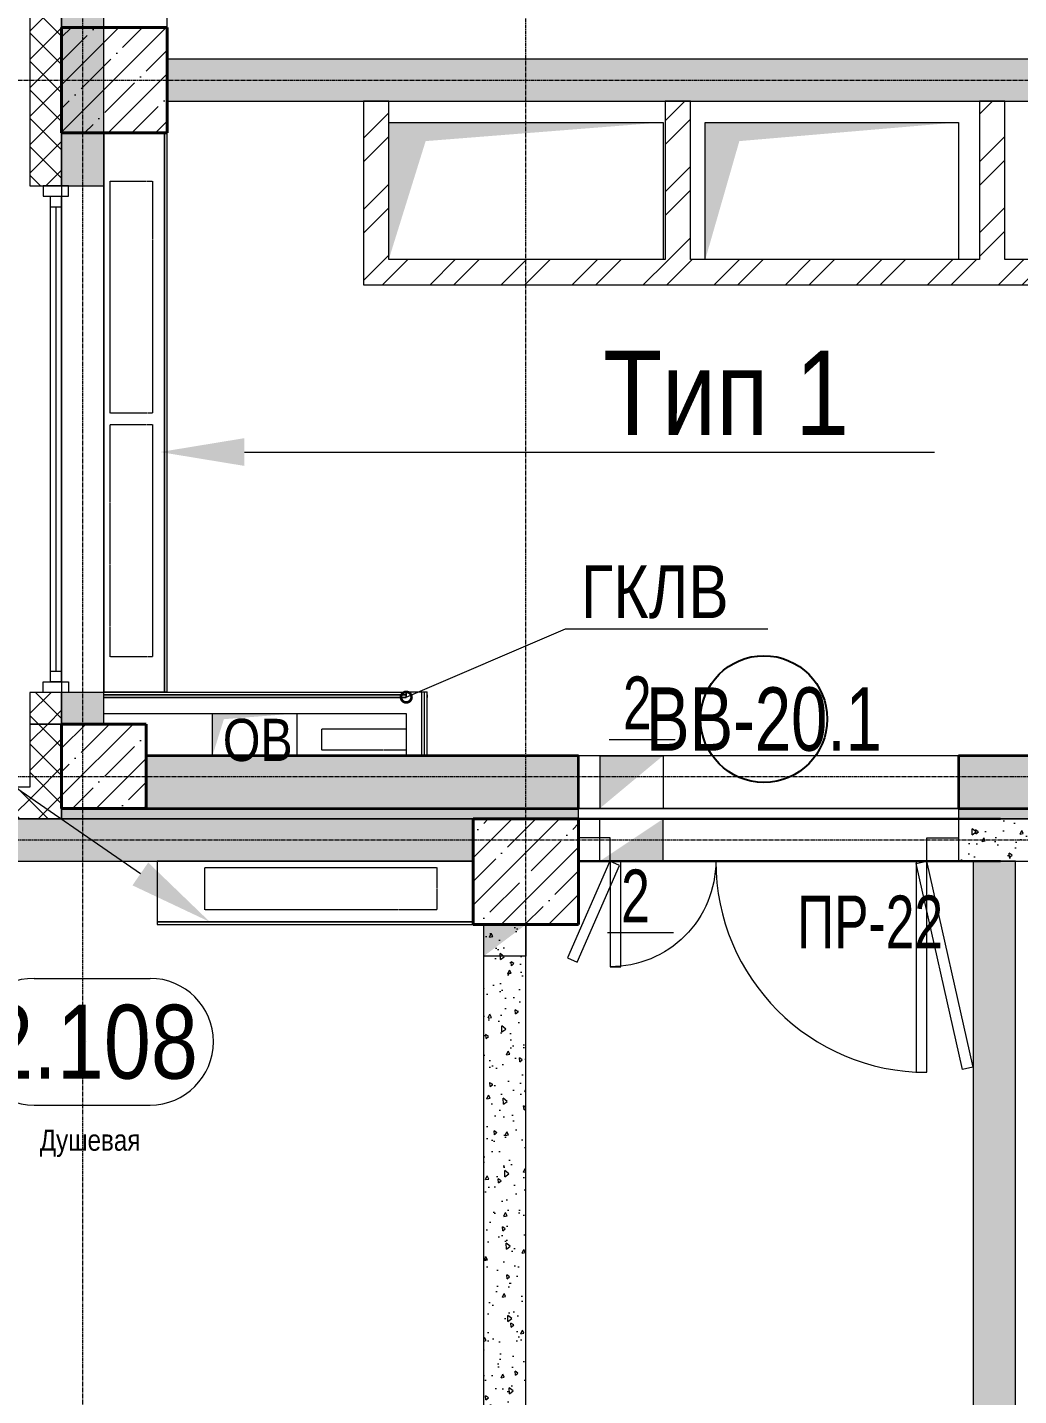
# Model space of a CAD drawing. Header units: millimetres. Extents: x -231292 to 573618, y -153144 to 564035.
# Drawn here: x 46121 to 50818, y 111098 to 117580 of the extents above; entities that cross this region are included whole.
import ezdxf
from ezdxf import colors
from ezdxf.entities.mleader import LeaderData, LeaderLine
from ezdxf.enums import TextEntityAlignment as Align
from ezdxf.math import Vec2, Vec3

# ---------------------------------------------------------------- set-up
doc = ezdxf.new("R2010")
doc.units = ezdxf.units.MM
doc.linetypes.add('CENTER2', pattern=[28.575, 19.05, -3.175, 3.175, -3.175])
doc.linetypes.add('HIDDEN2', pattern=[4.7625, 3.175, -1.5875])
doc.layers.get('0').update_dxf_attribs({"color": 250})
doc.layers.get('Defpoints').update_dxf_attribs({"color": 250})
for name, color, linetype, lineweight in [('A-Wall-Open', 250, 'Continuous', 5), ('A-Wall_Материал_Газоблок_Контур', 250, 'Continuous', 0), ('АР_Area', 250, 'Continuous', 5), ('АР_Витраж марка', 250, 'Continuous', 9), ('АР_Двери_витраж', 250, 'Continuous', 9), ('АР_Колонны', 250, 'Continuous', 35), ('АР_Окна', 250, 'Continuous', 5), ('АР_Отв. марка', 250, 'Continuous', 9), ('АР_Отопительные приборы', 250, 'HIDDEN2', 0), ('АР_Стены ЖБ', 250, 'Continuous', 35), ('АР_Стены кирпич', 250, 'Continuous', 20), ('АР_Стены ПЕНОблок', 250, 'Continuous', 20), ('АР_Стены_дефшов', 250, 'Continuous', 0), ('АР_Утеплитель', 250, 'Continuous', 0), ('АР_Штриховка', 250, 'Continuous', 0), ('Зашивка радиаторов тип 1 (фанера и МДФ)', 250, 'Continuous', 0), ('Зашивка радиаторов тип 5 (спорт желтый)', 250, 'Continuous', 0), ('Зашивка радиаторов тип 9 (до потолка_ облиц плитка)', 250, 'Continuous', 0), ('Зашивки ГКЛ на всю высоту', 250, 'Continuous', 0), ('КМ_Фахверки', 250, 'Continuous', 80), ('ОВ_Отопление', 250, 'Continuous', 0), ('ОВ_Шахты', 250, 'Continuous', 5), ('Размеры зашивки ГКЛ', 250, 'Continuous', 0), ('РД_Оси_100', 250, 'Continuous', 0), ('СС_Отверстия', 250, 'Continuous', 9)]:
    doc.layers.add(name, color=color, linetype=linetype, lineweight=lineweight)
doc.layers.add('РД_Витраж_вн', color=250, linetype='Continuous')
doc.layers.add('РД_Перемычка инж проемов', color=250, linetype='Continuous')
doc.layers.add('РД_Проем', color=250, linetype='Continuous', lineweight=0, plot=False)
doc.layers.add('РД_проем_инж перемыч_подсчет', color=250, linetype='Continuous', lineweight=30, plot=False)
doc.styles.add('Arial0', font='arial.ttf')
doc.styles.add('Arial_09', font='ARIALN.TTF', dxfattribs={"width": 0.9})
doc.styles.add('style1', font='ARIALN.TTF')
doc.styles.add('ккк', font='isocpeur.ttf', dxfattribs={"width": 0.85, "oblique": 15})
pattern_1 = [(45, (8883.4, 13229.69), (-112.2532, 112.2532), []), (45, (8995.66, 13229.69), (-112.2532, 112.2532), [198.4375, -39.6875, 0, -39.6875])]
pattern_2 = [(45, (8883.4, 13229.69), (-168.3798, 168.3798), []), (45, (8995.66, 13229.69), (-168.3798, 168.3798), [])]

# ---------------------------------------------------------------- blocks, each defined once
blk = doc.blocks.new('СОШ_2200_АР_ОСИ_М100_28.05.24')
at = {"layer": 'РД_Оси_100', "linetype": 'CENTER2'}
for p, q in [((37500, -6155), (37500, 139938.679)), ((39600, -6155), (39600, 139938.679)), ((-5954.958, 104100), (119910, 104100))]:
    blk.add_line(p, q, dxfattribs=at)
for points in [[(119910, 100950), (119410, 100800), (-5454.958, 100800), (-5954.958, 100950)], [(119910, 100350), (119410, 100500), (-5454.958, 100500), (-5954.958, 100350)]]:
    blk.add_lwpolyline(points, dxfattribs=at)
blk = doc.blocks.new('otv')
at = {"linetype": 'Continuous'}
blk.add_lwpolyline([(0, -1), (0, 0), (1, 0), (1, -1)], close=True, dxfattribs=at)
blk.add_solid([(0, -1), (0, 0), (0.1346, -0.1366), (1, 0)], dxfattribs=at)
blk = doc.blocks.new('otv_в_стене')
at = {"linetype": 'Continuous'}
blk.add_lwpolyline([(0, -1), (0, 0), (1, 0), (1, -1)], close=True, dxfattribs=at)
blk.add_solid([(0, -1), (0, 0), (0.5, -0.5), (1, 0)], dxfattribs=at)
blk = doc.blocks.new('_DotSmall')
at = {"color": 0, "linetype": 'ByBlock', "const_width": 0.5}
blk.add_lwpolyline([(-0.0625, 0, 1), (0.0625, 0, 1)], format="xyb", close=True, dxfattribs=at)
blk = doc.blocks.new('MOK-МаркаПом_овал_ареал')
for p, q in [((-2.75, 3), (2.75, 3)), ((-2.75, -3), (2.75, -3))]:
    blk.add_line(p, q)
for centre, radius, start, end in [((-2.75, 0), 3, 90, 270), ((2.75, 0), 3, 270, 90), ((-3.75, 0), 3.5, 0, 0.00095)]:
    blk.add_arc(centre, radius, start, end)
at = {"color": 0, "style": 'style1'}
blk.add_attdef('АР-ПОМЕЩЕНИЕ:НОМЕР', text='', height=3.5, dxfattribs=at).set_placement((0, 0), align=Align.MIDDLE)
at = {"layer": 'Defpoints', "color": 2, "style": 'style1'}
blk.add_attdef('АР-ПОМЕЩЕНИЕ:НАИМЕНОВАНИЕ', text='', height=1, dxfattribs=at).set_placement((-0.094, -4.814), align=Align.MIDDLE)
blk = doc.blocks.new('MOK-МаркаПроема инж.')
blk.add_line((-1.328, -1.754), (1.802, -1.754))
at = {"color": 0, "style": 'Arial0', "width": 0.7}
blk.add_attdef('АР-ПРОЕМ:Коробка', text='', height=2.5, dxfattribs=at).set_placement((0, 0), align=Align.MIDDLE)
blk = doc.blocks.new('МаркаВитража1')
at = {"layer": 'Defpoints'}
blk.add_circle((0, 0), 3, dxfattribs=at)
at = {"color": 0, "linetype": 'ByBlock', "lineweight": -2, "style": 'Arial_09', "width": 0.9}
blk.add_attdef('АР-ОКНО:НАИМЕНОВАНИЕ', text='', height=3, dxfattribs=at).set_placement((0, 0), align=Align.MIDDLE)
blk = doc.blocks.new('MOK-МаркаПеремычки')
at = {"color": 0, "style": 'ккк', "oblique": 15, "width": 0.85}
blk.add_attdef('АР-ПРОЕМ:ПЕРЕМЫЧКА', text='', height=2.5, dxfattribs=at).set_placement((0, 0), align=Align.MIDDLE)

msp = doc.modelspace()

# ---------------------------------------------------------------- hatches: boundary and pattern name
at = {"layer": 'АР_Штриховка', "linetype": 'Continuous', "lineweight": 0}
h = msp.add_hatch(dxfattribs=at)
h.set_pattern_fill('ANSI37', color=256, scale=30, style=0)
h.set_pattern_definition([(45, (8883.4, 13229.69), (-67.35192, 67.35192), []), (135, (8883.4, 13229.69), (-67.35192, -67.35192), [])])
h.paths.add_polyline_path([(46133.403, 114279.686), (46283.403, 114279.686), (46283.403, 114429.686), (46133.403, 114429.686)], flags=0)
h.paths.add_polyline_path([(46133.403, 116829.686), (46283.403, 116829.686), (46283.403, 118179.686), (46133.403, 118179.686)], flags=0)
h.paths.add_polyline_path([(46133.403, 119679.686), (46283.403, 119679.686), (46283.403, 121179.686), (46133.403, 121179.686)], flags=0)
h.paths.add_polyline_path([(46133.403, 122679.686), (46283.403, 122679.686), (46283.403, 124179.686), (46133.403, 124179.686)], flags=0)
h.paths.add_polyline_path([(46133.403, 125679.686), (46283.403, 125679.686), (46283.403, 127179.686), (46133.403, 127179.686)], flags=0)
h.paths.add_polyline_path([(46133.403, 128679.686), (46283.403, 128679.686), (46283.403, 130179.686), (46133.403, 130179.686)], flags=0)
h.paths.add_polyline_path([(46133.403, 131679.686), (46283.403, 131679.686), (46283.403, 133179.686), (46133.403, 133179.686)], flags=0)
h.paths.add_polyline_path([(46133.403, 134679.686), (46283.403, 134679.686), (46283.403, 136179.686), (46133.403, 136179.686)], flags=0)
h.paths.add_polyline_path([(46133.403, 137679.686), (46283.403, 137679.686), (46283.403, 139179.686), (46133.403, 139179.686)], flags=0)
h.paths.add_polyline_path([(46133.403, 140679.686), (46283.403, 140679.686), (46283.403, 141629.686), (46133.403, 141629.686)], flags=0)
h = msp.add_hatch(dxfattribs=at)
h.set_pattern_fill('AR-CONC', color=256, style=0)
h.set_pattern_definition([(50, (8883.4, 13229.69), (182.18467, -15.93909), [19.05, -209.55]), (355, (8883.4, 13229.69), (-35.24342, 191.05685), [15.24, -167.64058]), (100.45144, (8898.58, 13228.36), (146.94125, 175.11775), [16.19, -178.09024]), (46.1842, (8883.4, 13280.49), (271.07904, -42.04233), [28.575, -314.325]), (96.63556, (8906, 13276.98), (237.40413, 247.4261), [24.285, -267.1356]), (351.18415, (8883.4, 13280.5), (237.40413, 247.4261), [22.85997, -251.45973]), (21, (8908.8, 13267.79), (151.61439, -102.2652), [19.05, -209.55]), (326, (8908.8, 13267.79), (61.80203, 184.18797), [15.24, -167.64]), (71.45145, (8921.44, 13259.26), (213.41642, 81.92277), [16.19, -178.08994]), (37.5, (8883.4, 13229.686), (3.088603, 84.55504), [0, -165.608, 0, -170.18, 0, -168.275]), (7.5, (8883.4, 13229.69), (66.81966, 100.180575), [0, -97.028, 0, -161.798, 0, -64.135]), (327.5, (8826.76, 13229.686), (135.590595, -5.728744), [0, -63.5, 0, -198.12, 0, -262.89]), (317.5, (8801.36, 13229.69), (148.12918, 25.42649), [0, -82.55, 0, -131.572, 0, -186.69])])
h.paths.add_polyline_path([(46283.403, 114279.686), (46483.403, 114279.686), (46483.403, 114429.686), (46283.403, 114429.686)], flags=0)
h.paths.add_polyline_path([(46283.403, 116829.686), (46483.403, 116829.686), (46483.403, 118179.686), (46283.403, 118179.686)], flags=0)
h.paths.add_polyline_path([(46283.403, 119679.686), (46483.403, 119679.686), (46483.403, 121179.686), (46283.403, 121179.686)], flags=0)
h.paths.add_polyline_path([(46283.403, 122679.686), (46483.403, 122679.686), (46483.403, 124179.686), (46283.403, 124179.686)], flags=0)
h.paths.add_polyline_path([(46283.403, 125679.686), (46483.403, 125679.686), (46483.403, 127179.686), (46283.403, 127179.686)], flags=0)
h.paths.add_polyline_path([(46283.403, 128679.686), (46483.403, 128679.686), (46483.403, 130179.686), (46283.403, 130179.686)], flags=0)
h.paths.add_polyline_path([(46283.403, 131679.686), (46483.403, 131679.686), (46483.403, 133179.686), (46283.403, 133179.686)], flags=0)
h.paths.add_polyline_path([(46283.403, 134679.686), (46483.403, 134679.686), (46483.403, 136179.686), (46283.403, 136179.686)], flags=0)
h.paths.add_polyline_path([(46283.403, 137679.686), (46483.403, 137679.686), (46483.403, 139179.686), (46283.403, 139179.686)], flags=0)
h.paths.add_polyline_path([(46283.403, 140679.686), (46483.403, 140679.686), (46483.403, 141629.686), (46283.403, 141629.686)], flags=0)
at = {"layer": 'АР_Штриховка', "linetype": 'Continuous', "lineweight": 5}
h = msp.add_hatch(dxfattribs=at)
h.set_pattern_fill('ANSI35', color=256, scale=25, style=0)
h.set_pattern_definition(pattern_1)
h.paths.add_polyline_path([(46283.403, 117079.686), (46783.403, 117079.686), (46783.403, 117579.686), (46283.403, 117579.686)], flags=0)
at = {"layer": 'АР_Штриховка', "linetype": 'Continuous', "lineweight": 0}
h = msp.add_hatch(dxfattribs=at)
h.set_pattern_fill('AR-CONC', color=256, angle=45, style=0)
h.set_pattern_definition([(95, (8883.4, 13229.69), (140.09465, 117.55338), [19.05, -209.55]), (40, (8883.4, 13229.69), (-160.01845, 110.17673), [15.24, -167.64058]), (145.45144, (8895.08, 13239.48), (-19.9238, 227.7301), [16.19, -178.09024]), (91.1842, (8847.48, 13265.6), (221.41024, 161.9534), [28.575, -314.325]), (141.63556, (8865.93, 13279.1), (-7.0866, 342.82676), [24.285, -267.1356]), (36.18415, (8847.48, 13265.6), (-7.0866, 342.82676), [22.86, -251.4597]), (66, (8874.42, 13274.59), (179.51998, 34.89515), [19.05, -209.55]), (11, (8874.42, 13274.59), (-86.53993, 173.9412), [15.24, -167.64]), (116.45145, (8889.38, 13277.5), (92.98005, 208.83634), [16.19, -178.08994]), (82.5, (8883.4, 13229.686), (-57.60547, 61.973414), [0, -165.608, 0, -170.18, 0, -168.275]), (52.5, (8883.4, 13229.69), (-23.58973, 118.087), [0, -97.028, 0, -161.798, 0, -64.135]), (12.5, (8843.35, 13189.634), (99.927863, 91.826196), [0, -63.5, 0, -198.12, 0, -262.89]), (2.5, (8825.39, 13171.67), (86.7639, 122.72239), [0, -82.55, 0, -131.572, 0, -186.69])])
h.paths.add_polyline_path([(54283.403, 117229.686), (54283.403, 117429.686), (46783.402, 117429.686), (46783.402, 117229.686)], flags=0)
h = msp.add_hatch(dxfattribs=at)
h.set_pattern_fill('ANSI32', color=256, scale=25, style=0)
h.set_pattern_definition([(45, (8883.4, 13229.69), (-168.3798, 168.3798), []), (45, (8995.66, 13229.69), (-168.3798, 168.3798), [])])
h.paths.add_polyline_path([(47713.403, 116359.686), (47833.403, 116479.686), (47833.403, 117229.686), (47713.403, 117229.686)], flags=0)
h = msp.add_hatch(dxfattribs=at)
h.set_pattern_fill('ANSI32', color=256, scale=25, angle=-360, style=0)
h.set_pattern_definition(pattern_2)
h.paths.add_polyline_path([(49263.057, 117229.686), (49143.057, 117229.686), (49143.057, 116479.686), (49183.057, 116449.686), (49263.057, 116479.686)], flags=0)
h = msp.add_hatch(dxfattribs=at)
h.set_pattern_fill('ANSI32', color=256, scale=25, angle=-360, style=0)
h.set_pattern_definition(pattern_2)
h.paths.add_polyline_path([(50753.348, 117229.686), (50633.348, 117229.686), (50633.348, 116479.686), (50673.348, 116449.686), (50753.348, 116479.686)], flags=0)
h = msp.add_hatch(dxfattribs=at)
h.set_pattern_fill('ANSI32', color=256, scale=25, angle=-360, style=0)
h.set_pattern_definition([(45, (8883.4, 13229.69), (-168.3798, 168.3798), []), (45, (8995.66, 13229.69), (-168.3798, 168.3798), [])])
h.paths.add_polyline_path([(49143.057, 116359.686), (49183.057, 116449.686), (49143.057, 116479.686), (47833.403, 116479.686), (47713.403, 116359.686)], flags=0)
h.paths.add_polyline_path([(53253.403, 116359.686), (53133.403, 116479.686), (50753.348, 116479.686), (50673.348, 116449.686), (50633.348, 116359.686)], flags=0)
h.paths.add_polyline_path([(50633.348, 116359.686), (50673.348, 116449.686), (50633.348, 116479.686), (49263.057, 116479.686), (49183.057, 116449.686), (49143.057, 116359.686)], flags=0)
h = msp.add_hatch(dxfattribs=at)
h.set_pattern_fill('ANSI37', color=256, scale=30, style=0)
h.set_pattern_definition([(45, (8883.4, 13229.69), (-67.35192, 67.35192), []), (135, (8883.4, 13229.69), (-67.35192, -67.35192), [])])
h.paths.add_polyline_path([(46133.403, 113979.686), (46283.403, 113829.686), (46283.403, 114279.686), (46133.403, 114279.686)], flags=0)
at = {"layer": 'АР_Штриховка', "linetype": 'Continuous', "lineweight": 5}
h = msp.add_hatch(dxfattribs=at)
h.set_pattern_fill('ANSI35', color=256, scale=25, style=0)
h.set_pattern_definition(pattern_1)
h.paths.add_polyline_path([(46283.403, 113879.686), (46683.403, 113879.686), (46683.403, 114279.686), (46283.403, 114279.686)], flags=0)
h = msp.add_hatch(dxfattribs=at)
h.set_pattern_fill('ANSI35', color=256, scale=25, style=0)
h.set_pattern_definition([(45, (8883.4, 13229.69), (-112.2532, 112.2532), []), (45, (8995.66, 13229.69), (-112.2532, 112.2532), [198.4375, -39.6875, 0, -39.6875])])
h.paths.add_polyline_path([(123183.403, 113879.686), (123183.403, 114129.686), (112633.403, 114129.686), (112633.403, 113879.686)], flags=0)
h.paths.add_polyline_path([(110833.403, 113879.686), (110833.403, 114129.686), (105509.447, 114129.686), (105509.447, 113879.686)], flags=0)
h.paths.add_polyline_path([(104409.447, 113879.686), (104409.447, 114129.686), (102749.186, 114129.686), (102749.186, 113879.686)], flags=0)
h.paths.add_polyline_path([(101649.186, 113879.686), (101649.186, 114129.686), (99793.403, 114129.686), (99793.403, 113879.686)], flags=0)
h.paths.add_polyline_path([(98883.403, 113879.686), (98883.403, 114129.686), (97133.403, 114129.686), (97133.403, 113879.686)], flags=0)
h.paths.add_polyline_path([(96033.403, 113879.686), (96033.403, 114129.686), (95583.403, 114129.686), (95583.403, 113879.686)], flags=0)
h.paths.add_polyline_path([(94483.403, 113879.686), (94483.403, 114129.686), (94013.403, 114129.686), (94013.403, 113879.686)], flags=0)
h.paths.add_polyline_path([(92913.403, 113879.686), (92913.403, 114129.686), (91133.403, 114129.686), (91133.403, 113879.686)], flags=0)
h.paths.add_polyline_path([(90033.403, 113879.686), (90033.403, 114129.686), (89465.258, 114129.686), (89465.258, 113879.686)], flags=0)
h.paths.add_polyline_path([(88555.258, 113879.686), (88555.258, 114129.686), (87713.403, 114129.686), (87713.403, 113879.686)], flags=0)
h.paths.add_polyline_path([(86803.403, 113879.686), (86803.403, 114129.686), (85133.403, 114129.686), (85133.403, 113879.686)], flags=0)
h.paths.add_polyline_path([(84033.403, 113879.686), (84033.403, 114129.686), (83483.403, 114129.686), (83483.403, 113879.686)], flags=0)
h.paths.add_polyline_path([(82383.403, 113879.686), (82383.403, 114129.686), (82313.208, 114129.686), (82313.208, 113879.686)], flags=0)
h.paths.add_polyline_path([(82313.208, 113879.686), (82313.208, 114129.686), (79263.403, 114129.686), (79263.403, 113879.686)], flags=0)
h.paths.add_polyline_path([(78163.403, 113879.686), (78163.403, 114129.686), (72633.403, 114129.686), (72633.403, 113879.686)], flags=0)
h.paths.add_polyline_path([(71533.403, 113879.686), (71533.403, 114129.686), (69803.403, 114129.686), (69803.403, 113879.686)], flags=0)
h.paths.add_polyline_path([(68703.403, 113879.686), (68703.403, 114129.686), (64383.403, 114129.686), (64383.403, 113879.686)], flags=0)
h.paths.add_polyline_path([(63283.403, 113879.686), (63283.403, 114129.686), (58103.403, 114129.686), (58103.403, 113879.686)], flags=0)
h.paths.add_polyline_path([(57003.403, 113879.686), (57003.403, 114129.686), (53713.399, 114129.686), (53713.399, 113879.686)], flags=0)
h.paths.add_polyline_path([(51493.399, 113879.686), (51493.399, 114129.686), (50533.403, 114129.686), (50533.403, 113879.686)], flags=0)
h.paths.add_polyline_path([(48733.403, 113879.686), (48733.403, 114129.686), (46683.403, 114129.686), (46683.403, 113879.686)], flags=0)
at = {"layer": 'АР_Штриховка', "linetype": 'Continuous', "lineweight": 0}
h = msp.add_hatch(dxfattribs=at)
h.set_pattern_fill('ANSI37', color=256, scale=30, style=0)
h.set_pattern_definition([(45, (8883.4, 13229.69), (-67.35192, 67.35192), []), (135, (8883.4, 13229.69), (-67.35192, -67.35192), [])])
h.paths.add_polyline_path([(32783.403, 113979.686), (32783.403, 113829.686), (33383.403, 113829.686), (33383.403, 113979.686)], flags=0)
h.paths.add_polyline_path([(37183.403, 113979.686), (37183.403, 113829.686), (46283.403, 113829.686), (46133.403, 113979.686)], flags=0)
h = msp.add_hatch(dxfattribs=at)
h.set_pattern_fill('AR-CONC', color=256, angle=45, style=0)
h.set_pattern_definition([(95, (8883.4, 13229.69), (140.09465, 117.55338), [19.05, -209.55]), (40, (8883.4, 13229.69), (-160.01845, 110.17673), [15.24, -167.64058]), (145.45144, (8895.08, 13239.48), (-19.9238, 227.7301), [16.19, -178.09024]), (91.1842, (8847.48, 13265.6), (221.41024, 161.9534), [28.575, -314.325]), (141.63556, (8865.93, 13279.1), (-7.0866, 342.82676), [24.285, -267.1356]), (36.18415, (8847.48, 13265.6), (-7.0866, 342.8268), [22.86, -251.4597]), (66, (8874.42, 13274.59), (179.51998, 34.89515), [19.05, -209.55]), (11, (8874.42, 13274.59), (-86.53993, 173.9412), [15.24, -167.64]), (116.45145, (8889.38, 13277.5), (92.98005, 208.83634), [16.19, -178.08994]), (82.5, (8883.4, 13229.686), (-57.60547, 61.973414), [0, -165.608, 0, -170.18, 0, -168.275]), (52.5, (8883.4, 13229.69), (-23.58973, 118.087), [0, -97.028, 0, -161.798, 0, -64.135]), (12.5, (8843.35, 13189.634), (99.927863, 91.826196), [0, -63.5, 0, -198.12, 0, -262.89]), (2.5, (8825.39, 13171.67), (86.7639, 122.72239), [0, -82.55, 0, -131.572, 0, -186.69])])
h.paths.add_polyline_path([(48234.403, 113629.686), (48234.403, 113829.686), (42733.403, 113829.686), (42733.403, 113629.686)], flags=0)
h = msp.add_hatch(dxfattribs=at)
h.set_pattern_fill('HONEY', color=256, scale=10, style=0)
h.set_pattern_definition([(360, (8883.403, 13229.686), (47.625, 27.4963064), [31.75, -63.5]), (120, (8883.403, 13229.686), (-47.625, 27.4963066), [31.75, -63.5]), (60, (8883.403, 13229.686), (1e-07, 54.992613), [-63.5, 31.75])])
h.paths.add_polyline_path([(46283.403, 113879.686), (46283.403, 113829.686), (48733.403, 113829.686), (48733.403, 113879.686)], flags=0)
h.paths.add_polyline_path([(50533.403, 113879.686), (50533.403, 113829.686), (51493.399, 113829.686), (51493.399, 113879.686)], flags=0)
h.paths.add_polyline_path([(53713.399, 113879.686), (53713.399, 113829.686), (54683.403, 113829.686), (54700.069, 113842.186), (54683.403, 113879.686)], flags=0)
h.paths.add_polyline_path([(54683.403, 113879.686), (54700.069, 113842.186), (54733.403, 113829.686), (57003.403, 113829.686), (57003.403, 113879.686)], flags=0)
h.paths.add_polyline_path([(58103.403, 113879.686), (58103.403, 113829.686), (63283.403, 113829.686), (63283.403, 113879.686)], flags=0)
h.paths.add_polyline_path([(64383.403, 113879.686), (64383.403, 113829.686), (68703.403, 113829.686), (68703.403, 113879.686)], flags=0)
h.paths.add_polyline_path([(69803.403, 113879.686), (69803.403, 113829.686), (71533.403, 113829.686), (71533.403, 113879.686)], flags=0)
h.paths.add_polyline_path([(72633.403, 113879.686), (72633.403, 113829.686), (78163.403, 113829.686), (78163.403, 113879.686)], flags=0)
h.paths.add_polyline_path([(79263.403, 113879.686), (79263.403, 113829.686), (82383.403, 113829.686), (82383.403, 113879.686)], flags=0)
h.paths.add_polyline_path([(83483.403, 113879.686), (83483.403, 113829.686), (84033.403, 113829.686), (84033.403, 113879.686)], flags=0)
h.paths.add_polyline_path([(85133.403, 113879.686), (85133.403, 113829.686), (86803.403, 113829.686), (86803.403, 113879.686)], flags=0)
h.paths.add_polyline_path([(87713.403, 113879.686), (87713.403, 113829.686), (88555.258, 113829.686), (88555.258, 113879.686)], flags=0)
h.paths.add_polyline_path([(89465.258, 113879.686), (89465.258, 113829.686), (90033.403, 113829.686), (90033.403, 113879.686)], flags=0)
h.paths.add_polyline_path([(91133.403, 113879.686), (91133.403, 113829.686), (92913.403, 113829.686), (92913.403, 113879.686)], flags=0)
h.paths.add_polyline_path([(94013.403, 113879.686), (94013.403, 113829.686), (94483.403, 113829.686), (94483.403, 113879.686)], flags=0)
h.paths.add_polyline_path([(95583.403, 113879.686), (95583.403, 113829.686), (96033.403, 113829.686), (96033.403, 113879.686)], flags=0)
h.paths.add_polyline_path([(97133.403, 113879.686), (97133.403, 113829.686), (98883.403, 113829.686), (98883.403, 113879.686)], flags=0)
h.paths.add_polyline_path([(99793.403, 113879.686), (99793.403, 113829.686), (101649.186, 113829.686), (101649.186, 113879.686)], flags=0)
h.paths.add_polyline_path([(102749.186, 113879.686), (102749.186, 113829.686), (104409.447, 113829.686), (104409.447, 113879.686)], flags=0)
h.paths.add_polyline_path([(105509.447, 113879.686), (105509.447, 113829.686), (110833.403, 113829.686), (110833.403, 113879.686)], flags=0)
h.paths.add_polyline_path([(112633.403, 113879.686), (112633.403, 113829.686), (123583.403, 113829.686), (123583.403, 113879.686)], flags=0)
at = {"layer": 'АР_Штриховка', "linetype": 'Continuous', "lineweight": 5}
h = msp.add_hatch(dxfattribs=at)
h.set_pattern_fill('ANSI35', color=256, scale=25, style=0)
h.set_pattern_definition(pattern_1)
h.paths.add_polyline_path([(48233.403, 113329.686), (48733.403, 113329.686), (48733.403, 113829.686), (48233.403, 113829.686)], flags=0)
at = {"layer": 'АР_Штриховка', "linetype": 'Continuous', "lineweight": 0}
h = msp.add_hatch(dxfattribs=at)
h.set_pattern_fill('AR-CONC', color=256, angle=45, style=0)
h.set_pattern_definition([(95, (8883.4, 13229.69), (140.09465, 117.55338), [19.05, -209.55]), (40, (8883.4, 13229.69), (-160.01845, 110.17673), [15.24, -167.64058]), (145.45144, (8895.08, 13239.48), (-19.9238, 227.7301), [16.19, -178.09024]), (91.1842, (8847.48, 13265.6), (221.41024, 161.9534), [28.575, -314.325]), (141.63556, (8865.93, 13279.1), (-7.0866, 342.82676), [24.285, -267.1356]), (36.18415, (8847.48, 13265.6), (-7.0866, 342.82676), [22.86, -251.4597]), (66, (8874.42, 13274.59), (179.51998, 34.89515), [19.05, -209.55]), (11, (8874.42, 13274.59), (-86.53993, 173.9412), [15.24, -167.64]), (116.45144, (8889.38, 13277.5), (92.98005, 208.83634), [16.19, -178.08994]), (82.5, (8883.4, 13229.686), (-57.60547, 61.973414), [0, -165.608, 0, -170.18, 0, -168.275]), (52.5, (8883.4, 13229.69), (-23.58973, 118.087), [0, -97.028, 0, -161.798, 0, -64.135]), (12.5, (8843.35, 13189.634), (99.927863, 91.826196), [0, -63.5, 0, -198.12, 0, -262.89]), (2.5, (8825.39, 13171.67), (86.7639, 122.72239), [0, -82.55, 0, -131.572, 0, -186.69])])
h.paths.add_polyline_path([(54283.403, 113629.686), (54283.403, 113829.686), (53703.399, 113829.686), (53703.399, 113629.686)], flags=0)
h.paths.add_polyline_path([(51503.399, 113629.686), (51503.399, 113829.686), (50533.403, 113829.686), (50533.403, 113629.686)], flags=0)
h = msp.add_hatch(dxfattribs=at)
h.set_pattern_fill('AR-CONC', color=256, angle=45, style=0)
h.set_pattern_definition([(95, (8883.4, 13229.69), (140.09465, 117.55338), [19.05, -209.55]), (40, (8883.4, 13229.69), (-160.01845, 110.17673), [15.24, -167.64058]), (145.45144, (8895.08, 13239.48), (-19.9238, 227.7301), [16.19, -178.09024]), (91.1842, (8847.48, 13265.6), (221.41024, 161.9534), [28.575, -314.325]), (141.63556, (8865.93, 13279.1), (-7.0866, 342.82676), [24.285, -267.1356]), (36.18415, (8847.48, 13265.6), (-7.0866, 342.82676), [22.86, -251.4597]), (66, (8874.42, 13274.59), (179.51998, 34.89515), [19.05, -209.55]), (11, (8874.42, 13274.59), (-86.53993, 173.9412), [15.24, -167.64]), (116.45145, (8889.38, 13277.5), (92.98005, 208.83634), [16.19, -178.08994]), (82.5, (8883.4, 13229.686), (-57.60547, 61.973414), [0, -165.608, 0, -170.18, 0, -168.275]), (52.5, (8883.4, 13229.69), (-23.58973, 118.087), [0, -97.028, 0, -161.798, 0, -64.135]), (12.5, (8843.35, 13189.634), (99.927863, 91.826196), [0, -63.5, 0, -198.12, 0, -262.89]), (2.5, (8825.39, 13171.67), (86.7639, 122.72239), [0, -82.55, 0, -131.572, 0, -186.69])])
h.paths.add_polyline_path([(50603.403, 103829.686), (50803.403, 104029.686), (50803.403, 113629.686), (50603.403, 113629.686)], flags=0)
h = msp.add_hatch(dxfattribs=at)
h.set_pattern_fill('AR-CONC', color=256, angle=-315, style=0)
h.set_pattern_definition([(95, (8883.4, 13229.69), (140.09465, 117.55338), [19.05, -209.55]), (40, (8883.4, 13229.69), (-160.01845, 110.17673), [15.24, -167.6406]), (145.45144, (8895.08, 13239.48), (-19.9238, 227.7301), [16.19, -178.09024]), (91.1842, (8847.48, 13265.6), (221.41024, 161.9534), [28.575, -314.325]), (141.63556, (8865.93, 13279.1), (-7.0866, 342.82676), [24.285, -267.1356]), (36.18415, (8847.48, 13265.6), (-7.0866, 342.8268), [22.86, -251.4597]), (66, (8874.42, 13274.59), (179.51998, 34.89515), [19.05, -209.55]), (11, (8874.42, 13274.59), (-86.53993, 173.9412), [15.24, -167.64]), (116.45145, (8889.38, 13277.5), (92.98005, 208.83634), [16.19, -178.08994]), (82.5, (8883.4, 13229.686), (-57.60547, 61.973414), [0, -165.608, 0, -170.18, 0, -168.275]), (52.5, (8883.4, 13229.69), (-23.58973, 118.087), [0, -97.028, 0, -161.798, 0, -64.135]), (12.5, (8843.35, 13189.634), (99.927863, 91.826196), [0, -63.5, 0, -198.12, 0, -262.89]), (2.5, (8825.39, 13171.67), (86.7639, 122.72239), [0, -82.55, 0, -131.572, 0, -186.69])])
h.paths.add_polyline_path([(48483.403, 113329.686), (48283.403, 113329.686), (48283.403, 110629.686), (48483.403, 110629.686)], flags=0)
h.paths.add_polyline_path([(48483.403, 110629.686), (48283.403, 110629.686), (48283.403, 109779.686), (48483.403, 109779.686)], flags=0)
at = {"layer": 'СС_Отверстия', "linetype": 'Continuous', "lineweight": 5}
for points in [[(49133.403, 114129.686), (48833.403, 114129.686), (48983.403, 114004.686)], [(48833.403, 114129.686), (48833.403, 113879.686), (48983.403, 114004.686)], [(49133.403, 113629.686), (49133.403, 113829.686), (48983.403, 113729.686)], [(48833.403, 113629.686), (49133.403, 113629.686), (48983.403, 113729.686)]]:
    msp.add_hatch(color=256, dxfattribs=at).paths.add_polyline_path(points, flags=0)

# ---------------------------------------------------------------- linework, layer by layer
at = {"layer": 'A-Wall-Open', "linetype": 'Continuous', "lineweight": 5}
for p, q in [((50533.403, 114129.686), (48733.403, 114129.686)), ((50533.403, 113879.686), (48733.403, 113879.686))]:
    msp.add_line(p, q, dxfattribs=at)
at = {"layer": 'A-Wall_Материал_Газоблок_Контур', "linetype": 'Continuous', "lineweight": 0}
msp.add_line((46483.403, 114429.686), (46483.403, 116829.686), dxfattribs=at)
at = {"layer": 'АР_Двери_витраж', "linetype": 'Continuous', "lineweight": 9}
for points in [[(48883.403, 113739.686), (48733.403, 113739.686), (48733.403, 113629.686), (48883.403, 113629.686)], [(50383.403, 113739.686), (50533.403, 113739.686), (50533.403, 113629.686), (50383.403, 113629.686)], [(48883.403, 113129.686), (48933.403, 113129.686), (48933.403, 113629.686), (48883.403, 113629.686)], [(50383.403, 113629.686), (50333.403, 113629.686), (50333.403, 112629.686), (50383.403, 112629.686)]]:
    msp.add_lwpolyline(points, close=True, dxfattribs=at)
at = {"layer": 'АР_Двери_витраж'}
for points in [[(48726.918, 113151.529), (48927.215, 113609.656), (48881.403, 113629.686), (48681.105, 113171.559)], [(50551.832, 112643.031), (50332.577, 113618.679), (50381.358, 113629.654), (50600.612, 112654.006)]]:
    msp.add_lwpolyline(points, close=True, dxfattribs=at)
at = {"layer": 'АР_Двери_витраж', "linetype": 'Continuous', "lineweight": 9, "extrusion": (0, 0, -1)}
msp.add_arc((-48883.403, 113629.686), 500, 180.0000001, 270.0000001, dxfattribs=at)
at = {"layer": 'АР_Двери_витраж', "linetype": 'Continuous', "lineweight": 9}
msp.add_arc((50383.403, 113629.686), 1000, 179.9999999, 269.9999999, dxfattribs=at)
at = {"layer": 'АР_Колонны', "linetype": 'HIDDEN2', "lineweight": 25}
for p, q in [((46283.403, 117579.686), (46783.403, 117579.686)), ((46283.403, 117079.686), (46283.403, 117579.686)), ((46783.403, 117579.686), (46783.403, 117079.686)), ((46783.403, 117079.686), (46283.403, 117079.686)), ((46283.403, 114279.686), (46683.403, 114279.686)), ((46283.403, 113879.686), (46283.403, 114279.686)), ((46683.403, 114279.686), (46683.403, 113879.686)), ((46683.403, 113879.686), (46283.403, 113879.686)), ((48233.403, 113829.686), (48733.403, 113829.686)), ((48233.403, 113329.686), (48233.403, 113829.686)), ((48733.403, 113829.686), (48733.403, 113329.686)), ((48733.403, 113329.686), (48233.403, 113329.686))]:
    msp.add_line(p, q, dxfattribs=at)
at = {"layer": 'АР_Колонны', "linetype": 'Continuous', "lineweight": 35}
for p, q in [((46283.403, 117579.686), (46783.403, 117579.686)), ((46283.403, 117079.686), (46283.403, 117579.686)), ((46783.403, 117079.686), (46783.403, 117579.686)), ((46283.403, 117079.686), (46783.403, 117079.686)), ((46283.403, 114279.686), (46683.403, 114279.686)), ((46283.403, 113879.686), (46283.403, 114279.686)), ((46683.403, 113879.686), (46683.403, 114279.686)), ((46283.403, 113879.686), (46683.403, 113879.686)), ((48233.403, 113829.686), (48733.403, 113829.686)), ((48233.403, 113329.686), (48233.403, 113829.686)), ((48733.403, 113329.686), (48733.403, 113829.686)), ((48233.403, 113329.686), (48733.403, 113329.686)), ((48233.403, 113329.686), (48733.403, 113329.686))]:
    msp.add_line(p, q, dxfattribs=at)
at = {"layer": 'АР_Окна', "linetype": 'Continuous', "lineweight": 5}
for p, q in [((46483.403, 116829.686), (46483.403, 114429.686)), ((46230.903, 116729.686), (46280.903, 116729.686)), ((46255.903, 116729.686), (46255.903, 114529.686)), ((46230.903, 114529.686), (46280.903, 114529.686))]:
    msp.add_line(p, q, dxfattribs=at)
for points in [[(46315.903, 116779.686), (46315.903, 116829.686), (46195.903, 116829.686), (46195.903, 116779.686)], [(46230.903, 116779.686), (46280.903, 116779.686), (46280.903, 114479.686), (46230.903, 114479.686)], [(46315.903, 114479.686), (46315.903, 114429.686), (46195.903, 114429.686), (46195.903, 114479.686)]]:
    msp.add_lwpolyline(points, close=True, dxfattribs=at)
at = {"layer": 'АР_Отопительные приборы'}
for points in [[(46513.403, 116851.81), (46713.403, 116851.81), (46713.403, 115751.81), (46513.403, 115751.81)], [(46513.403, 115697.897), (46713.403, 115697.897), (46713.403, 114597.897), (46513.403, 114597.897)], [(47915.858, 114156.291), (47515.858, 114156.291), (47515.858, 114256.291), (47915.858, 114256.291)], [(46961.537, 113599.673), (48061.537, 113599.673), (48061.537, 113399.673), (46961.537, 113399.673)]]:
    msp.add_lwpolyline(points, close=True, dxfattribs=at)
at = {"layer": 'АР_Стены ЖБ', "linetype": 'Continuous', "lineweight": 40}
for p, q in [((46783.403, 117579.686), (46283.403, 117579.686)), ((46283.403, 117579.686), (46283.403, 117079.686)), ((46783.403, 117079.686), (46783.403, 117579.686)), ((46283.403, 117079.686), (46783.403, 117079.686)), ((46683.403, 114279.686), (46283.403, 114279.686)), ((46283.403, 114279.686), (46283.403, 113879.686)), ((46683.403, 113879.686), (46683.403, 114279.686)), ((46283.403, 113879.686), (46683.403, 113879.686)), ((48733.403, 113829.686), (48233.403, 113829.686)), ((48233.403, 113829.686), (48233.403, 113329.686)), ((48733.403, 113329.686), (48733.403, 113829.686)), ((48233.403, 113329.686), (48733.403, 113329.686))]:
    msp.add_line(p, q, dxfattribs=at)
at = {"layer": 'АР_Стены ЖБ', "linetype": 'Continuous', "lineweight": 35}
for p, q in [((48733.403, 114129.686), (46683.403, 114129.686)), ((46683.403, 114129.686), (46683.403, 113879.686)), ((48733.403, 113879.686), (48733.403, 114129.686)), ((51493.399, 114129.686), (50533.403, 114129.686)), ((50533.403, 114129.686), (50533.403, 113879.686)), ((46683.403, 113879.686), (48733.403, 113879.686)), ((50533.403, 113879.686), (51493.399, 113879.686))]:
    msp.add_line(p, q, dxfattribs=at)
at = {"layer": 'АР_Стены кирпич', "linetype": 'Continuous', "lineweight": 20}
for p, q in [((47833.403, 117229.686), (47713.403, 117229.686)), ((47713.403, 117229.686), (47713.403, 116359.686)), ((47833.403, 116479.686), (47833.403, 117229.686)), ((49263.057, 117229.686), (49143.057, 117229.686)), ((49143.057, 117229.686), (49143.057, 116479.686)), ((49263.057, 116479.686), (49263.057, 117229.686)), ((50753.348, 117229.686), (50633.348, 117229.686)), ((50633.348, 117229.686), (50633.348, 116479.686)), ((50753.348, 116479.686), (50753.348, 117229.686)), ((49143.057, 116479.686), (47833.403, 116479.686)), ((50633.348, 116479.686), (49263.057, 116479.686)), ((53133.403, 116479.686), (50753.348, 116479.686)), ((47713.403, 116359.686), (53253.403, 116359.686))]:
    msp.add_line(p, q, dxfattribs=at)
at = {"layer": 'АР_Стены ПЕНОблок', "linetype": 'Continuous', "lineweight": 20}
for p, q in [((46283.403, 118179.686), (46283.403, 116829.686)), ((46483.403, 116829.686), (46483.403, 118179.686)), ((54283.403, 117429.686), (46783.402, 117429.686)), ((46783.402, 117429.686), (46783.402, 117229.686)), ((46783.402, 117229.686), (54283.403, 117229.686)), ((46283.403, 116829.686), (46483.403, 116829.686)), ((46483.403, 114429.686), (46283.403, 114429.686)), ((46283.403, 114429.686), (46283.403, 114279.686)), ((46483.403, 114279.686), (46483.403, 114429.686)), ((46283.403, 114279.686), (46483.403, 114279.686)), ((48234.403, 113829.686), (42733.403, 113829.686)), ((48234.403, 113629.686), (48234.403, 113829.686)), ((51503.399, 113829.686), (50533.403, 113829.686)), ((50533.403, 113829.686), (50533.403, 113629.686)), ((42733.403, 113629.686), (48234.403, 113629.686)), ((50533.403, 113629.686), (51503.399, 113629.686)), ((50803.403, 113629.686), (50603.403, 113629.686)), ((50603.403, 113629.686), (50603.403, 103829.686)), ((50803.403, 104029.686), (50803.403, 113629.686)), ((48283.403, 109779.686), (48283.403, 113329.686)), ((48483.403, 113329.686), (48283.403, 113329.686)), ((48483.403, 109779.686), (48483.403, 113329.686))]:
    msp.add_line(p, q, dxfattribs=at)
at = {"layer": 'АР_Стены_дефшов', "linetype": 'Continuous', "lineweight": 0}
for p, q in [((46283.403, 113879.686), (46283.403, 113829.686)), ((48733.403, 113879.686), (46283.403, 113879.686)), ((46283.403, 113829.686), (48733.403, 113829.686)), ((48733.403, 113829.686), (48733.403, 113879.686)), ((48733.403, 113879.686), (50533.403, 113879.686)), ((48733.403, 113829.686), (50533.403, 113829.686)), ((50533.403, 113879.686), (50533.403, 113829.686)), ((51493.399, 113879.686), (50533.403, 113879.686)), ((50533.403, 113829.686), (51493.399, 113829.686))]:
    msp.add_line(p, q, dxfattribs=at)
at = {"layer": 'АР_Утеплитель', "linetype": 'Continuous', "lineweight": 0}
for p, q in [((46133.403, 118179.686), (46133.403, 116829.686)), ((46283.403, 116829.686), (46283.403, 118179.686)), ((46133.403, 116829.686), (46283.403, 116829.686)), ((46283.403, 114429.686), (46133.403, 114429.686)), ((46133.403, 114429.686), (46133.403, 114279.686)), ((46283.403, 114279.686), (46283.403, 114429.686)), ((46133.403, 114279.686), (46283.403, 114279.686)), ((46283.403, 114279.686), (46133.403, 114279.686)), ((46133.403, 114279.686), (46133.403, 113979.686)), ((46283.403, 113829.686), (46283.403, 114279.686)), ((46133.403, 113979.686), (37183.403, 113979.686)), ((37183.403, 113829.686), (46283.403, 113829.686))]:
    msp.add_line(p, q, dxfattribs=at)
at = {"layer": 'Зашивка радиаторов тип 1 (фанера и МДФ)', "linetype": 'Continuous', "lineweight": 0}
for p, q in [((46483.403, 117079.686), (46783.403, 117079.686)), ((46483.403, 117079.686), (46483.403, 114431.841)), ((46770.903, 114431.841), (46770.903, 117079.686)), ((46770.903, 117079.686), (46770.903, 114431.841)), ((46783.403, 114431.841), (46783.403, 117079.686)), ((46483.403, 114431.841), (46783.403, 114431.841))]:
    msp.add_line(p, q, dxfattribs=at)
at = {"layer": 'Зашивка радиаторов тип 5 (спорт желтый)', "linetype": 'Continuous', "lineweight": 0}
for p, q in [((46783.403, 117579.686), (46783.449, 123079.686)), ((46483.403, 117579.689), (46783.403, 117579.686))]:
    msp.add_line(p, q, dxfattribs=at)
at = {"layer": 'Зашивка радиаторов тип 9 (до потолка_ облиц плитка)', "linetype": 'Continuous', "lineweight": 0}
for p, q in [((48236.528, 113629.686), (46736.528, 113629.686)), ((46736.528, 113629.686), (46736.528, 113342.186)), ((48236.528, 113342.186), (48236.528, 113629.686)), ((46736.528, 113342.186), (48236.528, 113342.186)), ((48236.528, 113342.186), (46736.528, 113342.186)), ((46736.528, 113342.186), (46736.528, 113329.686)), ((46736.528, 113329.686), (48236.528, 113329.686)), ((48236.528, 113329.686), (48236.528, 113342.186))]:
    msp.add_line(p, q, dxfattribs=at)
at = {"layer": 'Зашивки ГКЛ на всю высоту', "linetype": 'Continuous', "lineweight": 0}
for p, q in [((47915.858, 114429.687), (46483.296, 114429.685)), ((46483.296, 114329.685), (46483.296, 114429.685)), ((46483.296, 114417.185), (47915.858, 114417.187)), ((47915.858, 114417.187), (46483.296, 114417.185)), ((46483.296, 114404.685), (47915.858, 114404.687)), ((47915.858, 114404.687), (46483.296, 114404.685)), ((47915.858, 114431.843), (48015.858, 114431.843)), ((47915.858, 114431.843), (47915.858, 114404.687)), ((47915.858, 114404.687), (47915.858, 114429.687)), ((47990.858, 114129.686), (47990.858, 114431.843)), ((47990.858, 114129.686), (47990.858, 114431.843)), ((48003.358, 114129.686), (48003.358, 114431.843)), ((48003.358, 114129.686), (48003.358, 114431.843)), ((48015.858, 114129.686), (48015.858, 114431.843)), ((48015.858, 114404.687), (48015.858, 114417.187)), ((48015.858, 114417.187), (48015.858, 114404.687)), ((48015.858, 114404.687), (48015.858, 114404.687)), ((46483.296, 114329.685), (47915.858, 114329.687)), ((47915.858, 114329.687), (47915.858, 114129.686)), ((47915.858, 114129.686), (48015.858, 114129.686))]:
    msp.add_line(p, q, dxfattribs=at)
at = {"layer": 'КМ_Фахверки', "lineweight": 5}
msp.add_lwpolyline([(79583.403, 81804.686), (103283.403, 81804.103), (103283.403, 13129.686), (123583.403, 13129.686), (123583.371, 148129.686), (81883.406, 148129.686), (81883.406, 142129.686), (46283.403, 142129.686), (46283.403, 113829.686), (8783.403, 113829.686), (8783.403, 26629.686), (36583.403, 26629.686), (36583.403, 39729.686), (29083.403, 39729.686), (29083.403, 81804.686), (54383.403, 81804.686), (54383.403, 13129.686), (92083.403, 13129.686), (92083.403, 26829.686), (74683.402, 26829.694), (74683.401, 81804.686), (79584.99, 81804.686)], dxfattribs=at)
at = {"layer": 'РД_Витраж_вн', "linetype": 'Continuous', "lineweight": -3}
for p, q in [((48732.403, 113829.686), (50532.403, 113829.686)), ((48732.403, 113629.686), (50532.403, 113629.686))]:
    msp.add_line(p, q, dxfattribs=at)
at = {"layer": 'РД_Проем', "linetype": 'Continuous', "lineweight": 0}
for p, q in [((50533.403, 113829.686), (48733.403, 113829.686)), ((50533.403, 113629.686), (48733.403, 113629.686))]:
    msp.add_line(p, q, dxfattribs=at)
at = {"layer": 'РД_проем_инж перемыч_подсчет', "linetype": 'Continuous', "lineweight": 30}
for p, q in [((50732.403, 113829.686), (48732.403, 113829.686)), ((50732.403, 113629.686), (48732.403, 113629.686))]:
    msp.add_line(p, q, dxfattribs=at)
at = {"layer": 'СС_Отверстия', "linetype": 'Continuous', "lineweight": 9}
for p, q in [((48833.403, 114129.686), (49133.403, 114129.686)), ((48833.403, 114129.686), (48833.403, 113879.686)), ((49133.403, 114129.686), (49133.403, 113879.686)), ((48833.403, 113879.686), (49133.403, 113879.686)), ((49133.403, 113829.686), (48833.403, 113829.686)), ((48833.403, 113629.686), (48833.403, 113829.686)), ((49133.403, 113629.686), (49133.403, 113829.686)), ((49133.403, 113629.686), (48833.403, 113629.686))]:
    msp.add_line(p, q, dxfattribs=at)

# ---------------------------------------------------------------- block references
at = {"layer": 'АР_Area', "linetype": 'Continuous', "lineweight": 5, "xscale": 100, "yscale": 100, "zscale": 100}
msp.add_blockref('MOK-МаркаПом_овал_ареал', (46427.587, 112774.711), dxfattribs=at).add_auto_attribs({'АР-ПОМЕЩЕНИЕ:НОМЕР': '2.108', 'АР-ПОМЕЩЕНИЕ:НАИМЕНОВАНИЕ': 'Душевая'})
at = {"layer": 'АР_Витраж марка', "linetype": 'Continuous', "lineweight": 9, "xscale": 100, "yscale": 100, "zscale": 100}
msp.add_blockref('МаркаВитража1', (49611.442, 114303.261), dxfattribs=at).add_auto_attribs({'АР-ОКНО:НАИМЕНОВАНИЕ': 'ВВ-20.1'})
at = {"layer": 'АР_Отв. марка', "linetype": 'Continuous', "lineweight": 9, "xscale": 100, "yscale": 100, "zscale": 100}
for p in [(49011.234, 114381.747), (49002.843, 113467.085, 580)]:
    msp.add_blockref('MOK-МаркаПроема инж.', p, dxfattribs=at).add_auto_attribs({'АР-ПРОЕМ:Коробка': '2'})
at = {"layer": 'ОВ_Отопление'}
for name, p, xscale, yscale in [('otv', (46998.396, 114329.686), 400, 200), ('otv_в_стене', (48283.403, 113329.686), 200, 150)]:
    msp.add_blockref(name, p, dxfattribs=dict(at, xscale=xscale, yscale=yscale))
at = {"layer": 'ОВ_Шахты', "yscale": 650}
for p, xscale in [((47833.403, 117129.686), 1300), ((49333.4, 117129.686), 1200)]:
    msp.add_blockref('otv', p, dxfattribs=dict(at, xscale=xscale))
at = {"layer": 'РД_Оси_100'}
msp.add_blockref('СОШ_2200_АР_ОСИ_М100_28.05.24', (8883.403, 13229.686), dxfattribs=at)
at = {"layer": 'РД_Перемычка инж проемов', "linetype": 'Continuous', "lineweight": -3}
ref = msp.add_blockref('MOK-МаркаПеремычки', (50114.362, 113344.016, 200), dxfattribs=dict(at, xscale=100, yscale=100, zscale=100))
ref.add_attrib('АР-ПРОЕМ:ПЕРЕМЫЧКА', 'ПР-22', dxfattribs={"layer": '0', "color": 0, "height": 250, "style": 'Arial0', "width": 0.7}).set_placement((50114.362, 113344.016, 200), align=Align.MIDDLE)

# ---------------------------------------------------------------- texts
at = {"layer": 'ОВ_Отопление', "insert": (47212.872, 114202.849), "char_height": 200, "width": 590.00022, "attachment_point": 5, "style": 'style1'}
msp.add_mtext('ОВ', dxfattribs=at)

# ---------------------------------------------------------------- leaders
at = {"layer": 'Размеры зашивки ГКЛ'}
ml = msp.add_multileader_mtext('Standard', dxfattribs=at)
ml.set_content('\\pxsm1;Тип 1 ', color=(0, 0, 138), style='style1')
ml.set_leader_properties(color=256, linetype='ByLayer', lineweight=9)
ml.build(insert=Vec2(0, 0))
ml.multileader.update_dxf_attribs({"has_dogleg": 0, "text_left_attachment_type": 6, "text_right_attachment_type": 6, "text_bottom_attachment_type": 10, "dogleg_length": 25, "arrow_head_size": 400})
ctx = ml.context
ctx.base_point, ctx.char_height, ctx.arrow_head_size, ctx.landing_gap_size, ctx.plane_origin = Vec3(48798.906, 115568.018), 400, 400, 50, Vec3(40955.665, 122538.583)
ctx.left_attachment, ctx.right_attachment, ctx.top_attachment = 6, 6, 10
notes = []
notes.append((ctx, [(0, (1, 1, 0), (48773.906, 115568.018), (1, 0), 25, [(1, [(46749.797, 115568.018)], 0, [])])]))
ctx.mtext.insert, ctx.mtext.width, ctx.mtext.defined_height, ctx.mtext.line_spacing_factor, ctx.mtext.flow_direction = Vec3(48848.906, 116048.018), 1668.44707, 600, 0.3, 5
ml = msp.add_multileader_mtext('Standard', dxfattribs=at)
ml.set_content('\\pxsm1;Тип 9  ', color=(0, 0, 138), style='style1')
ml.set_leader_properties(color=256, linetype='ByLayer', lineweight=9)
ml.build(insert=Vec2(0, 0))
ml.multileader.update_dxf_attribs({"has_dogleg": 0, "text_left_attachment_type": 6, "text_right_attachment_type": 6, "text_bottom_attachment_type": 10, "dogleg_length": 25, "arrow_head_size": 400})
ctx = ml.context
ctx.base_point, ctx.char_height, ctx.arrow_head_size, ctx.landing_gap_size, ctx.plane_origin = Vec3(43520.509, 114881.379), 400, 400, 50, Vec3(34941.593, 120690.576)
ctx.left_attachment, ctx.right_attachment, ctx.top_attachment = 6, 6, 10
notes.append((ctx, [(1, (1, 1, 0), (44780.025, 114881.379), (-1, 0), 25, [(1, [(46985.721, 113342.186)], 0, [])])]))
ctx.mtext.insert, ctx.mtext.width, ctx.mtext.defined_height, ctx.mtext.line_spacing_factor, ctx.mtext.flow_direction = Vec3(43570.509, 115361.379), 1668.44707, 600, 0.3, 5
ml = msp.add_multileader_mtext('Standard', dxfattribs=at)
ml.set_content('\\pxsm1;ГКЛВ', color=256, style='style1')
ml.set_leader_properties(color=256, linetype='ByLayer', lineweight=9)
ml.set_arrow_properties(name='DOTSMALL')
ml.build(insert=Vec2(0, 0))
ml.multileader.update_dxf_attribs({"text_left_attachment_type": 6, "text_right_attachment_type": 6, "text_bottom_attachment_type": 10, "dogleg_length": 25, "arrow_head_size": 100})
ctx = ml.context
ctx.base_point, ctx.char_height, ctx.arrow_head_size, ctx.landing_gap_size, ctx.plane_origin = Vec3(48695.662, 114731.235), 250, 100, 50, Vec3(37837.614, 122079.914)
ctx.left_attachment, ctx.right_attachment, ctx.top_attachment = 6, 6, 10
notes.append((ctx, [(0, (1, 1, 0), (48670.662, 114731.235), (1, 0), 25, [(1, [(47916.506, 114406.843)], 0, [])])]))
ctx.mtext.insert, ctx.mtext.width, ctx.mtext.defined_height, ctx.mtext.line_spacing_factor, ctx.mtext.flow_direction = Vec3(48745.662, 115031.235), 1126.26794, 600, 0.3, 5
for ctx, leaders in notes:
    for number, flags, end, landing, length, lines in leaders:
        leader = LeaderData()
        leader.index, (leader.has_last_leader_line, leader.has_dogleg_vector, leader.attachment_direction) = number, flags
        leader.last_leader_point, leader.dogleg_vector, leader.dogleg_length = Vec3(end), Vec3(landing), length
        for number, points, colour, breaks in lines:
            line = LeaderLine()
            line.index, line.vertices, line.color, line.breaks = number, Vec3.list(points), colors.encode_raw_color(colour), breaks
            leader.lines.append(line)
        ctx.leaders.append(leader)

doc.saveas('drawing.dxf')
